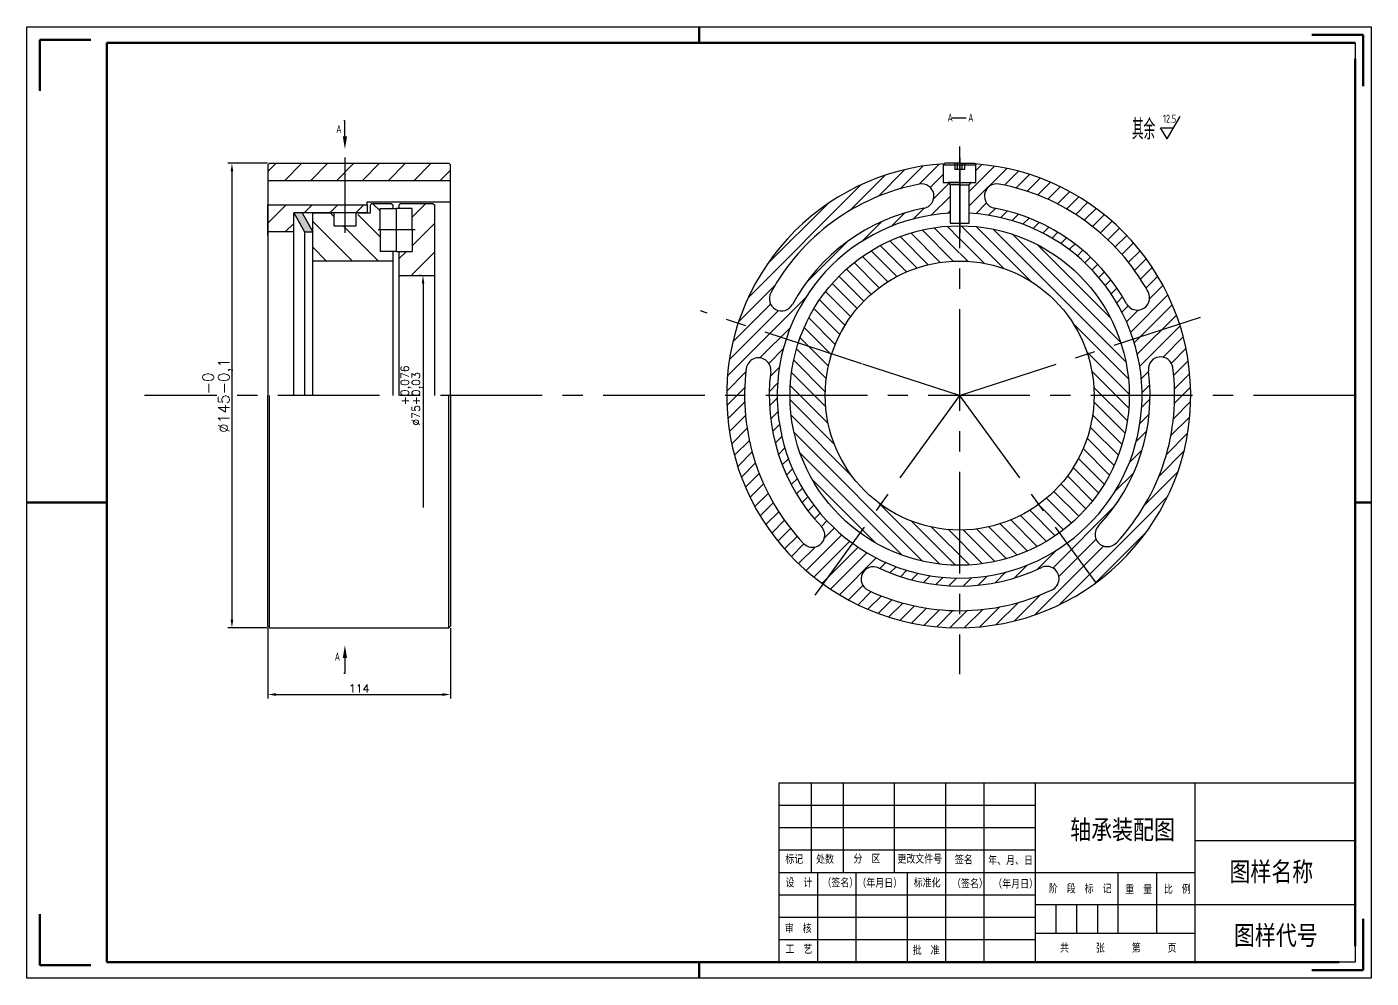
# Model space of a CAD drawing. Header units: millimetres. Extents: x 436 to 5898, y 1945 to 3729.
# Drawn here: x 1330.9 to 1750.9, y 1945.5 to 2242.5 of the extents above; entities that cross this region are included whole.
import ezdxf
from ezdxf import colors
from ezdxf.entities.mleader import LeaderData, LeaderLine
from ezdxf.math import Vec2, Vec3

# ---------------------------------------------------------------- set-up
doc = ezdxf.new("R2010")
doc.units = ezdxf.units.MM
doc.linetypes.add('ACAD_ISO02W100', pattern=[15, 12, -3])
doc.linetypes.add('CENTER', pattern=[50.8, 31.75, -6.35, 6.35, -6.35])
for name, color, linetype, lineweight in [('中心线层', 1, 'CENTER', 25), ('剖面线', 2, 'Continuous', 15), ('总内框线', 7, 'Continuous', 50), ('总外框线', 7, 'Continuous', 30), ('标注层', 3, 'Continuous', 25), ('细线层', 6, 'Continuous', 20), ('虚线层', 4, 'ACAD_ISO02W100', 25)]:
    doc.layers.add(name, color=color, linetype=linetype, lineweight=lineweight)
doc.styles.get("Standard").update_dxf_attribs({"font": 'txt', "bigfont": 'gbcbig.shx'})
doc.styles.add('陈杰（2）', font='gbenor.shx', dxfattribs={"width": 0.8, "bigfont": 'gbcbig.shx'})
doc.dimstyles.new('副本 123', dxfattribs={"dimtxt": 3.5, "dimasz": 2.5, "dimexe": 1.25, "dimexo": 0.625, "dimtad": 1, "dimdec": 1, "dimtxsty": 'Standard', "dimcen": 2.5, "dimadec": 0, "dimazin": 0, "dimtp": -0.145, "dimtm": 0.18, "dimtfac": 1, "dimtdec": 1, "dimtmove": 1, "dimatfit": 3, "dimfxl": 1, "dimarcsym": 0})
doc.dimstyles.new('壳体', dxfattribs={"dimtxt": 2.5, "dimasz": 2.5, "dimexe": 1.25, "dimexo": 0.625, "dimtad": 1, "dimdec": 1, "dimlfac": 2, "dimtxsty": 'Standard', "dimcen": 2.5, "dimadec": 0, "dimazin": 0, "dimtp": -0.145, "dimtm": 0.18, "dimtfac": 1, "dimtdec": 1, "dimtmove": 1, "dimatfit": 3, "dimfxl": 1, "dimarcsym": 0})

# ---------------------------------------------------------------- blocks, each defined once
blk = doc.blocks.new('*U43')
for centre, radius, start, end in [((0.3, 0), 67.18, 102.3091, 152.9586), ((-13.2, 61.88), 3.84, 282.3091, 102.3091), ((0.3, 0), 59.5, 102.3091, 152.9595), ((-56.11, 28.8), 3.84, 152.8284, 332.8284)]:
    blk.add_arc(centre, radius, start, end)
blk = doc.blocks.new('*U44')
at = {"color": 0, "linetype": 'ByBlock', "lineweight": -2, "transparency": 16777216}
for p, rotation in [((4286.19, 2901.32), 288), ((4286.53, 2901.21), 216), ((4286.19, 2900.75), 72), ((4286.53, 2900.86), 144)]:
    blk.add_blockref('*U43', p, dxfattribs=dict(at, rotation=rotation))
blk.add_blockref('*U43', (4285.99, 2901.04), dxfattribs=at)
blk = doc.blocks.new('*D45')
at = {"layer": 'Defpoints', "color": 0, "transparency": 16777216}
for p in [(1406.71, 2199.89), (1394.94, 2054.89), (1406.71, 2054.89)]:
    blk.add_point(p, dxfattribs=at)
at = {"layer": '标注层', "color": 0, "lineweight": -2, "transparency": 16777216}
for p, q in [((1406.08, 2199.89), (1393.69, 2199.89)), ((1394.94, 2197.39), (1394.94, 2057.39)), ((1406.08, 2054.89), (1393.69, 2054.89))]:
    blk.add_line(p, q, dxfattribs=at)
at = {"layer": '标注层', "color": 0, "transparency": 16777216}
for points in [[(1394.53, 2197.39), (1395.36, 2197.39), (1394.94, 2199.89)], [(1394.53, 2057.39), (1395.36, 2057.39), (1394.94, 2054.89)]]:
    blk.add_solid(points, dxfattribs=at)
at = {"layer": '标注层', "color": 0, "transparency": 16777216, "insert": (1389.94, 2127.39), "char_height": 3.5, "attachment_point": 5, "rotation": 90}
blk.add_mtext('%%C145\\S-0^ -0,1;', dxfattribs=at)
blk = doc.blocks.new('*D46')
at = {"layer": 'Defpoints', "color": 0, "transparency": 16777216}
for p in [(1406.21, 2055.39), (1463.21, 2055.39), (1463.21, 2034.03)]:
    blk.add_point(p, dxfattribs=at)
at = {"layer": '标注层', "color": 0, "lineweight": -2, "transparency": 16777216}
for p, q in [((1406.21, 2054.76), (1406.21, 2032.78)), ((1463.21, 2054.76), (1463.21, 2032.78)), ((1408.71, 2034.03), (1460.71, 2034.03))]:
    blk.add_line(p, q, dxfattribs=at)
at = {"layer": '标注层', "color": 0, "transparency": 16777216}
for points in [[(1408.71, 2034.45), (1408.71, 2033.61), (1406.21, 2034.03)], [(1460.71, 2034.45), (1460.71, 2033.61), (1463.21, 2034.03)]]:
    blk.add_solid(points, dxfattribs=at)
at = {"layer": '标注层', "color": 0, "transparency": 16777216, "insert": (1434.71, 2035.91), "char_height": 2.5, "attachment_point": 5}
blk.add_mtext('114', dxfattribs=at)

msp = doc.modelspace()

# ---------------------------------------------------------------- hatches: boundary and pattern name
h = msp.add_hatch()
h.set_pattern_fill('ANSI31', color=2, scale=2)
h.set_pattern_definition([(45, (-2663.9746, -773.6487), (-4.490128, 4.490128), [])])
h.paths.add_polyline_path([(1458.20829, 2186.28754), (1457.10829, 2187.38754), (1447.24579, 2187.38754), (1447.24579, 2185.78754), (1451.24564, 2185.78754), (1451.24564, 2179.08754), (1451.24564, 2172.38754), (1447.24579, 2172.38754), (1447.24579, 2164.88754), (1458.20829, 2164.88754)])
at = {"layer": '剖面线'}
h = msp.add_hatch(dxfattribs=at)
h.set_pattern_fill('ANSI31', color=256, scale=1.8)
h.set_pattern_definition([(45, (-2663.9746, -773.6487), (-4.041115, 4.041115), [])])
h.paths.add_polyline_path([(1414.24564, 2184.38754), (1437.20829, 2184.38754), (1437.20829, 2186.88754), (1406.20829, 2186.88754), (1406.20829, 2178.50528), (1414.24564, 2178.50528)])
h.paths.add_polyline_path([(1463.20829, 2199.88754), (1406.20829, 2199.88754), (1406.20829, 2194.56452), (1463.20829, 2194.56452)])
h = msp.add_hatch(dxfattribs=at)
h.set_pattern_fill('ANSI31', color=2)
h.paths.add_polyline_path([(1664.82365, 2068.8754), (1655.81586, 2081.27357, -0.15838444), (1622.3121, 2070.38754), (1622.3121, 2067.88754, 0.111477198), (1647.87467, 2073.65855, -1.002151665), (1651.17384, 2066.72663, -0.111481209), (1622.3121, 2060.21056), (1622.3121, 2054.88754, 0.158183194)])
h.paths.add_polyline_path([(1596.9868, 2073.5463, 0.110360741), (1622.3121, 2067.88754), (1622.3121, 2070.38754, -0.158412596), (1588.80327, 2081.27725), (1579.58947, 2068.59554, 0.158607836), (1622.3121, 2054.88754), (1622.3121, 2060.21056, -0.110360741), (1593.71921, 2066.59944, -1)])
h.paths.add_polyline_path([(1694.51459, 2127.38754), (1689.48907, 2127.38754, -0.190718952), (1671.28933, 2081.40953, -1), (1665.69221, 2086.66389, 0.190718952), (1681.8121, 2127.38754), (1679.3121, 2127.38754, -0.240078759), (1655.81586, 2081.27357), (1664.82365, 2068.8754, 0.239199347)])
h.paths.add_polyline_path([(1690.99457, 2149.70383), (1676.52232, 2145.00151, -0.078701707), (1679.3121, 2127.38754), (1681.8121, 2127.38754, 0.032490438), (1681.31068, 2135.09582, -1.002151665), (1688.92282, 2136.09143, -0.032494404), (1689.48907, 2127.38754), (1694.51459, 2127.38754, 0.078382085)])
h.paths.add_polyline_path([(1627.10011, 2199.70953), (1627.4221, 2199.38754), (1627.4221, 2193.88754), (1625.76929, 2193.88754, 0.265773208), (1625.6831, 2193.83824), (1625.3259, 2193.23101, 0.133719584), (1625.3121, 2193.18031), (1625.3121, 2184.30854, -0.310427112), (1676.52232, 2145.00151), (1690.99457, 2149.70383, 0.305969423)])
h.paths.add_polyline_path([(1674.44778, 2156.06018, 0.224601141), (1633.21265, 2185.88051, -1.002151665), (1634.61805, 2193.42775, -0.224605303), (1681.17458, 2159.75967, -1)], flags=16)
h.paths.add_polyline_path([(1617.2021, 2199.38754), (1617.56615, 2199.75159, 0.307265785), (1553.12509, 2149.98531), (1568.12305, 2145.06653, -0.310098312), (1619.3121, 2184.30854), (1619.3121, 2193.18031, 0.133719584), (1619.29829, 2193.23101), (1618.94109, 2193.83824, 0.265773208), (1618.8549, 2193.88754), (1617.2021, 2193.88754)])
h.paths.add_polyline_path([(1611.1536, 2185.83186, 0.224601141), (1570.05043, 2155.82991, -1.002151665), (1563.30687, 2159.49874, -0.224605303), (1609.71388, 2193.37262, -1)], flags=16)
h.paths.add_polyline_path([(1553.12509, 2149.98531, 0.079409248), (1549.51337, 2127.38754), (1555.13512, 2127.38754, -0.031386425), (1555.66349, 2135.79644, -1), (1563.28008, 2134.83547, 0.031386425), (1562.8121, 2127.38754), (1565.3121, 2127.38754, -0.079003499), (1568.12305, 2145.06653)])
h.paths.add_polyline_path([(1565.3121, 2127.38754), (1562.8121, 2127.38754, 0.191862198), (1579.11205, 2086.47292, -1.002151665), (1573.53891, 2081.19314, -0.191866305), (1555.13512, 2127.38754), (1549.51337, 2127.38754, 0.240935675), (1579.58947, 2068.59554), (1588.80327, 2081.27725, -0.24004971)])
h = msp.add_hatch(color=5, dxfattribs=at)
h.dxf.hatch_style = 1
h.paths.add_polyline_path([(1416.84952, 2184.38754), (1414.24564, 2184.38754), (1417.64177, 2178.50528), (1420.24564, 2178.50528)])
h = msp.add_hatch(dxfattribs=at)
h.set_pattern_fill('ANSI31', color=2, scale=1.8, angle=90)
h.set_pattern_definition([(135, (-2663.9746, -773.6487), (-4.041115, -4.041115), [])])
h.paths.add_polyline_path([(1426.24564, 2180.38754), (1426.24564, 2184.38754), (1420.24564, 2184.38754), (1420.24564, 2169.38754), (1445.24564, 2169.38754), (1445.24564, 2172.38754), (1441.24564, 2172.38754), (1441.24564, 2179.08754), (1441.24564, 2185.78754), (1445.24564, 2185.78754), (1445.24564, 2187.38754), (1439.34564, 2187.38754), (1438.24564, 2186.28754), (1438.24564, 2184.38754), (1434.24564, 2184.38754), (1434.24564, 2180.38754)])
h = msp.add_hatch(dxfattribs=at)
h.set_pattern_fill('ANSI31', color=2, angle=90)
h.paths.add_polyline_path([(1580.3121, 2127.38754), (1569.3121, 2127.38754, 0.240047518), (1591.15441, 2084.51332), (1597.62005, 2093.41251, -0.240039335)])
h.paths.add_polyline_path([(1597.62005, 2093.41251), (1591.15441, 2084.51332, 0.158414721), (1622.3121, 2074.38754), (1622.3121, 2085.38754, -0.158422651)])
h.paths.add_polyline_path([(1646.99908, 2093.40883, -0.15838444), (1622.3121, 2085.38754), (1622.3121, 2074.38754, 0.15838444), (1653.46471, 2084.50964)])
h.paths.add_polyline_path([(1675.3121, 2127.38754), (1664.3121, 2127.38754, -0.240078759), (1646.99908, 2093.40883), (1653.46471, 2084.50964, 0.240078759)])
h.paths.add_polyline_path([(1672.71809, 2143.76544), (1662.25647, 2140.36625, -0.078701707), (1664.3121, 2127.38754), (1675.3121, 2127.38754, 0.078701707)])
h.paths.add_polyline_path([(1622.43817, 2180.38739), (1622.43817, 2178.05752), (1622.43023, 2169.38737, -0.32414246), (1662.25647, 2140.36625), (1672.71809, 2143.76544, 0.32426236)])
h.paths.add_polyline_path([(1622.3121, 2169.38754), (1622.3121, 2180.38754, 0.324620472), (1571.92386, 2143.82001), (1582.37611, 2140.39206, -0.324741157)])
h.paths.add_polyline_path([(1582.37611, 2140.39206), (1571.92386, 2143.82001, 0.078974064), (1569.3121, 2127.38754), (1580.3121, 2127.38754, -0.078864208)])

# ---------------------------------------------------------------- linework, layer by layer
for p, q in [((1745.87675, 2237.48489), (1745.87675, 2052.48489)), ((1406.70829, 2199.88754), (1406.20829, 2199.38754)), ((1406.20829, 2199.38754), (1406.20829, 2127.38754)), ((1406.70829, 2199.88754), (1462.70829, 2199.88754)), ((1462.70829, 2199.88754), (1463.20829, 2199.38754)), ((1463.20829, 2127.38754), (1463.20829, 2199.38754)), ((1617.7021, 2199.88754), (1617.2021, 2199.38754)), ((1617.2021, 2199.38754), (1617.2021, 2193.88754)), ((1617.2021, 2199.38754), (1627.4221, 2199.38754)), ((1622.3121, 2199.88754), (1617.7021, 2199.88754)), ((1622.3121, 2199.88754), (1626.9221, 2199.88754)), ((1626.9221, 2199.88754), (1627.4221, 2199.38754)), ((1627.4221, 2193.88754), (1627.4221, 2199.38754)), ((1406.20829, 2194.56452), (1463.20829, 2194.56452)), ((1617.2021, 2193.88754), (1625.76929, 2193.88754)), ((1622.3121, 2193.88754), (1618.9121, 2193.88754)), ((1618.94109, 2193.83824), (1619.29829, 2193.23101)), ((1622.3121, 2193.20754), (1619.3121, 2193.20754)), ((1619.3121, 2193.18031), (1619.3121, 2181.20754)), ((1622.3121, 2193.88754), (1625.76929, 2193.88754)), ((1622.3121, 2193.20754), (1625.3121, 2193.20754)), ((1625.3121, 2181.20754), (1625.3121, 2193.18031)), ((1625.6831, 2193.83824), (1625.3259, 2193.23101)), ((1625.76929, 2193.88754), (1627.4221, 2193.88754)), ((1406.20829, 2177.38754), (1406.20829, 2186.88754)), ((1406.20829, 2186.88754), (1437.20829, 2186.88754)), ((1437.20829, 2184.38754), (1414.24564, 2184.38754)), ((1414.24564, 2127.38754), (1414.24564, 2184.38754)), ((1414.24564, 2184.38754), (1417.64177, 2178.50528)), ((1420.24564, 2184.38754), (1414.24564, 2184.38754)), ((1416.84952, 2184.38754), (1420.24564, 2178.50528)), ((1420.24564, 2127.38754), (1420.24564, 2184.38754)), ((1420.24564, 2168.88754), (1420.24564, 2184.38754)), ((1420.24564, 2184.38754), (1426.24564, 2184.38754)), ((1437.20829, 2184.38754), (1420.24564, 2184.38754)), ((1426.74564, 2184.38754), (1426.74564, 2180.38754)), ((1433.74564, 2180.38754), (1433.74564, 2184.38754)), ((1434.24564, 2184.38754), (1438.24564, 2184.38754)), ((1437.20829, 2186.88754), (1437.20829, 2187.88754)), ((1437.20829, 2187.88754), (1463.20829, 2187.88754)), ((1437.20829, 2186.88754), (1437.20829, 2184.38754)), ((1438.74564, 2187.38754), (1438.24564, 2186.88754)), ((1438.24564, 2184.38754), (1438.24564, 2186.88754)), ((1438.74564, 2187.38754), (1444.74564, 2187.38754)), ((1441.24564, 2179.08754), (1441.24564, 2185.78754)), ((1441.24564, 2185.78754), (1446.24564, 2185.78754)), ((1444.74564, 2187.38754), (1445.24564, 2186.88754)), ((1445.24564, 2186.88754), (1445.24564, 2185.78754)), ((1446.24564, 2185.78754), (1446.24564, 2172.38754)), ((1446.24564, 2185.78754), (1446.24564, 2172.38754)), ((1446.24564, 2185.78754), (1446.24564, 2172.38754)), ((1451.24564, 2185.78754), (1446.24564, 2185.78754)), ((1447.74579, 2187.38754), (1447.24579, 2186.88754)), ((1447.24579, 2185.78754), (1447.24579, 2186.88754)), ((1447.74579, 2187.38754), (1457.70829, 2187.38754)), ((1451.24564, 2179.08754), (1451.24564, 2185.78754)), ((1457.70829, 2187.38754), (1458.20829, 2186.88754)), ((1458.20829, 2186.88754), (1458.20829, 2127.38754)), ((1426.74564, 2180.38754), (1433.74564, 2180.38754)), ((1619.3121, 2181.20754), (1625.3121, 2181.20754)), ((1414.24564, 2178.50528), (1406.20829, 2178.50528)), ((1417.64177, 2178.50528), (1420.24564, 2178.50528)), ((1417.64177, 2178.50528), (1417.64177, 2127.38754)), ((1441.24564, 2179.08754), (1441.24564, 2172.38754)), ((1451.24564, 2179.08754), (1451.24564, 2172.38754)), ((1446.24564, 2172.38754), (1441.24564, 2172.38754)), ((1446.24564, 2172.38754), (1445.24564, 2172.38754)), ((1445.24564, 2172.38754), (1445.24564, 2127.38754)), ((1446.24564, 2172.38754), (1451.24564, 2172.38754)), ((1447.24579, 2127.38754), (1447.24579, 2172.38754)), ((1445.24564, 2169.38754), (1420.24564, 2169.38754)), ((1447.24579, 2164.88754), (1458.20829, 2164.88754)), ((1406.20829, 2055.38754), (1406.20829, 2127.38754)), ((1406.70829, 2054.88754), (1406.70829, 2127.38754)), ((1462.70829, 2054.88754), (1462.70829, 2127.38754)), ((1463.20829, 2127.38754), (1463.20829, 2055.38754)), ((1406.20829, 2055.38754), (1406.70829, 2054.88754)), ((1406.70829, 2054.88754), (1462.70829, 2054.88754)), ((1462.70829, 2054.88754), (1463.20829, 2055.38754)), ((1565.87675, 2006.48489), (1745.87675, 2006.48489)), ((1565.87675, 1950.48489), (1565.87675, 2006.48489)), ((1575.87675, 2006.48489), (1575.87675, 1978.48489)), ((1585.87675, 2006.48489), (1585.87675, 1978.48489)), ((1601.87675, 2006.48489), (1601.87675, 1978.48489)), ((1617.87675, 2006.48489), (1617.87675, 1978.48489)), ((1629.87675, 2006.48489), (1629.87675, 1950.48489)), ((1645.87675, 2006.48489), (1645.87675, 1950.48489)), ((1695.87675, 1950.48489), (1695.87675, 2006.48489)), ((1745.87675, 2006.48489), (1745.87675, 1950.48489)), ((1565.87675, 1999.48489), (1645.87675, 1999.48489)), ((1565.87675, 1992.48489), (1645.87675, 1992.48489)), ((1695.87675, 1988.48489), (1745.87675, 1988.48489)), ((1565.87675, 1985.48489), (1645.87675, 1985.48489)), ((1565.87675, 1978.48489), (1695.87675, 1978.48489)), ((1577.87675, 1978.48489), (1577.87675, 1950.48489)), ((1589.87675, 1978.48489), (1589.87675, 1950.48489)), ((1605.87675, 1978.48489), (1605.87675, 1950.48489)), ((1617.87675, 1978.48489), (1617.87675, 1950.48489)), ((1671.87675, 1959.48489), (1671.87675, 1978.48489)), ((1683.87675, 1959.48489), (1683.87675, 1978.48489)), ((1565.87675, 1971.48489), (1645.87675, 1971.48489)), ((1645.87675, 1968.48489), (1695.87675, 1968.48489)), ((1652.37675, 1968.48489), (1652.37675, 1959.48489)), ((1658.87675, 1968.48489), (1658.87675, 1959.48489)), ((1665.37675, 1968.48489), (1665.37675, 1959.48489)), ((1695.87675, 1968.48489), (1745.87675, 1968.48489)), ((1565.87675, 1964.48489), (1645.87675, 1964.48489)), ((1565.87675, 1957.48489), (1645.87675, 1957.48489)), ((1645.87675, 1959.48489), (1695.87675, 1959.48489)), ((1745.87675, 1950.48489), (1565.87675, 1950.48489))]:
    msp.add_line(p, q)
for radius in [53, 42]:
    msp.add_circle((1622.3121, 2127.38754), radius)
for centre, radius, start, end in [((1622.01398, 2127.38754), 72.50061, 93.5172432, 85.9772322), ((1618.8549, 2193.78754), 0.1, 30.4655449, 90), ((1619.2121, 2193.18031), 0.1, 0, 30.4655449), ((1625.4121, 2193.18031), 0.1, 149.5344551, 180), ((1625.76929, 2193.78754), 0.1, 90, 149.5344551), ((1622.3121, 2127.38754), 57, 93.0169613, 86.9830387)]:
    msp.add_arc(centre, radius, start, end)
at = {"layer": '中心线层'}
for p, q in [((1622.3121, 2205.12266), (1622.3121, 2040.3694)), ((1430.24564, 2201.67827), (1430.24564, 2178.1565)), ((1452.19034, 2179.08754), (1440.67201, 2179.08754)), ((1591.75055, 2137.31759), (1541.39705, 2153.83167)), ((1622.3121, 2127.38754), (1697.56094, 2151.83737)), ((1622.3121, 2127.38754), (1591.75055, 2137.31759)), ((1745.87675, 2127.38754), (1367.62908, 2127.38754)), ((1622.31191, 2127.39794), (1577.03806, 2065.08382)), ((1622.3121, 2127.38754), (1664.81878, 2068.88211))]:
    msp.add_line(p, q, dxfattribs=at)
at = {"layer": '剖面线'}
for p, q in [((1608.80922, 2189.26998), (1608.80922, 2189.26998)), ((1608.80922, 2189.26998), (1608.80922, 2189.26998)), ((1608.80922, 2189.26998), (1608.80922, 2189.26998)), ((1426.2192, 2183.84314), (1426.74564, 2183.31611))]:
    msp.add_line(p, q, dxfattribs=at)
at = {"layer": '总内框线'}
for p, q in [((1540.87675, 2237.48489), (1540.87675, 2242.48489)), ((1748.37675, 2239.98489), (1732.37675, 2239.98489)), ((1748.37675, 2239.98489), (1748.37675, 2223.98489)), ((1334.87675, 2238.48489), (1334.87675, 2222.48489)), ((1334.87675, 2238.48489), (1350.87675, 2238.48489)), ((1355.87675, 1950.48489), (1355.87675, 2237.48489)), ((1355.87675, 2237.48489), (1745.87675, 2237.48489)), ((1745.87675, 2232.48489), (1745.87675, 1955.48489)), ((1330.87675, 2093.98489), (1355.87675, 2093.98489)), ((1745.87675, 2093.98489), (1750.87675, 2093.98489)), ((1334.87675, 1949.48489), (1334.87675, 1965.48489)), ((1748.37675, 1947.98489), (1748.37675, 1963.98489)), ((1334.87675, 1949.48489), (1350.87675, 1949.48489)), ((1740.87675, 1950.48489), (1355.87675, 1950.48489)), ((1540.87675, 1945.48489), (1540.87675, 1950.48489)), ((1748.37675, 1947.98489), (1732.37675, 1947.98489))]:
    msp.add_line(p, q, dxfattribs=at)
at = {"layer": '总外框线'}
for p, q in [((1330.87675, 1945.48489), (1330.87675, 2242.48489)), ((1330.87675, 2242.48489), (1750.87675, 2242.48489)), ((1750.87675, 2242.48489), (1750.87675, 1945.48489)), ((1750.87675, 1945.48489), (1330.87675, 1945.48489))]:
    msp.add_line(p, q, dxfattribs=at)
at = {"layer": '标注层'}
for p, q in [((1620.02787, 2214.10751), (1624.36703, 2214.10751)), ((1687.12247, 2207.48961), (1691.16997, 2214.48961)), ((1687.12247, 2207.48961), (1685.09872, 2210.98961)), ((1685.09872, 2210.98961), (1689.14622, 2210.98961)), ((1454.02972, 2164.88754), (1453.40472, 2164.88754)), ((1454.65472, 2162.38754), (1454.65472, 2092.38754))]:
    msp.add_line(p, q, dxfattribs=at)
msp.add_solid([(1454.23806, 2162.38754), (1455.07139, 2162.38754), (1454.65472, 2164.88754)], dxfattribs=at)
at = {"layer": '细线层'}
msp.add_line((1622.43817, 2201.57929), (1622.43817, 2178.05752), dxfattribs=at)
at = {"layer": '虚线层'}
for p, q in [((1620.83343, 2199.88754), (1620.83343, 2197.93722)), ((1621.58044, 2199.88754), (1621.58044, 2198.00208)), ((1623.04375, 2199.88754), (1623.04375, 2198.00208)), ((1623.79076, 2199.88754), (1623.79076, 2197.93722)), ((1622.3121, 2127.38754), (1622.01398, 2127.38754))]:
    msp.add_line(p, q, dxfattribs=at)
for centre, start, end in [((1621.94627, 2189.45417), 87.5493916, 97.4735765), ((1622.67792, 2189.45417), 82.5264235, 92.4506084)]:
    msp.add_arc(centre, 8.55573, start, end, dxfattribs=at)

# ---------------------------------------------------------------- block references
at = {"rotation": 358.5}
msp.add_blockref('*U44', (-2738.44606, -660.45265), dxfattribs=at)

# ---------------------------------------------------------------- texts
at = {"width": 93.0192856, "attachment_point": 1, "style": '陈杰（2）'}
for s, insert, char_height in [('{\\fSimSun|b0|i0|c134|p2;轴承装配图}', (1656.8441, 1994.8467), 6), ('{\\fSimSun|b0|i0|c134|p2;标记}', (1567.83157, 1983.92541), 2.5), ('{\\fSimSun|b0|i0|c134|p2;处数}', (1577.45271, 1983.94031), 2.5), ('{\\fSimSun|b0|i0|c134|p2;分\u3000区}', (1589.11367, 1984.06448), 2.5), ('{\\fSimSun|b0|i0|c134|p2;更改文件号}', (1602.84843, 1984.00985), 2.5), ('{\\fSimSun|b0|i0|c134|p2;签名}', (1620.83282, 1983.75159), 2.5), ('{\\fSimSun|b0|i0|c134|p2;年、月、日}', (1631.22739, 1983.5579), 2.5), ('{\\fSimSun|b0|i0|c134|p2;图样名称}', (1706.60714, 1981.7203), 6), ('{\\fSimSun|b0|i0|c134|p2;设\u3000计}', (1567.89107, 1976.58496), 2.5), ('{\\fSimSun|b0|i0|c134|p2;（签名）}', (1579.43303, 1976.58496), 2.5), ('{\\fSimSun|b0|i0|c134|p2;\u3000（年月日）}', (1587.55831, 1976.47073), 2.5), ('{\\fSimSun|b0|i0|c134|p2;标准化}', (1607.96498, 1976.57006), 2.5), ('{\\fSimSun|b0|i0|c134|p2;（签名）}', (1619.9319, 1976.32174), 2.5), ('{\\fSimSun|b0|i0|c134|p2;（年月日）}', (1632.79975, 1976.22241), 2.5), ('{\\fSimSun|b0|i0|c134|p2;阶\u3000段\u3000标\u3000记}', (1650.18069, 1974.73743), 2.5), ('{\\fSimSun|b0|i0|c134|p2;重\u3000量}', (1674.06355, 1974.50897), 2.5), ('{\\fSimSun|b0|i0|c134|p2;比\u3000例}', (1686.11547, 1974.5785), 2.5), ('{\\fSimSun|b0|i0|c134|p2;审\u3000核}', (1567.68709, 1962.31627), 2.5), ('{\\fSimSun|b0|i0|c134|p2;图样代号}', (1708.00951, 1961.84445), 6), ('{\\fSimSun|b0|i0|c134|p2;工\u3000艺}', (1567.89107, 1955.83004), 2.5), ('{\\fSimSun|b0|i0|c134|p2;批\u3000准}', (1607.659, 1955.51219), 2.5), ('{\\fSimSun|b0|i0|c134|p2;共\u3000\u3000\u3000张\u3000\u3000\u3000第\u3000\u3000\u3000页}', (1653.67388, 1956.21246), 2.5)]:
    msp.add_mtext(s, dxfattribs=dict(at, insert=insert, char_height=char_height))
at = {"layer": '标注层', "char_height": 2.5, "attachment_point": 1, "style": '陈杰（2）'}
for s, width, insert in [('A', 6.3818089, (1618.52491, 2215.43194)), ('A', 6.3818089, (1624.9835, 2215.43194)), ('12.5', 12.1429296, (1685.87919, 2215.09043)), ('A', 6.3818089, (1427.51485, 2211.87235)), ('A', 6.3818089, (1427.05112, 2047.11853))]:
    msp.add_mtext_dynamic_manual_height_columns(s, width=width, gutter_width=99.96479, heights=[0], dxfattribs=dict(at, insert=insert))
at = {"layer": '标注层', "insert": (1676.1473, 2213.65463), "char_height": 6.3335, "width": 11.0974874, "attachment_point": 1, "style": '陈杰（2）'}
msp.add_mtext('其余', dxfattribs=at)
at = {"layer": '标注层', "insert": (1450.69639, 2127.38754), "char_height": 2.5, "attachment_point": 5, "rotation": 90}
msp.add_mtext('%%C75\\S+0,076^ +0,03;', dxfattribs=at)

# ---------------------------------------------------------------- dimensions: what is measured, and where the dimension line sits
at = {"layer": '标注层'}
dim = msp.add_linear_dim(base=(1394.94438, 2054.88754), p1=(1406.70829, 2199.88754), p2=(1406.70829, 2054.88754), angle=90, text='%%C<>', dimstyle='副本 123', override={"dimgap": 0.625, "dimtol": 1, "dimlim": 0, "dimtp": -0.043, "dimtm": 0.083}, dxfattribs=at)
dim.commit()
dim.dimension.update_dxf_attribs({"geometry": '*D45', "text_midpoint": (1389.94438, 2127.38754)})
dim = msp.add_linear_dim(base=(1463.20829, 2034.03124), p1=(1406.20829, 2055.38754), p2=(1463.20829, 2055.38754), dimstyle='壳体', dxfattribs=at)
dim.commit()
dim.dimension.update_dxf_attribs({"geometry": '*D46', "text_midpoint": (1434.70829, 2035.90624)})

# ---------------------------------------------------------------- leaders
ml = msp.add_multileader_mtext('Standard', dxfattribs=at)
ml.set_content('', color=256)
ml.set_leader_properties()
ml.build(insert=Vec2(0, 0))
ml.multileader.update_dxf_attribs({"text_right_attachment_type": 6, "dogleg_length": 0.36})
ctx = ml.context
ctx.base_point, ctx.plane_origin, ctx.plane_x_axis, ctx.plane_y_axis = Vec3(1429.88564, 2213.12656), Vec3(1430.24564, 2204.28629), Vec3(-1, 0), Vec3(0, -1)
ctx.right_attachment = 6
notes = []
notes.append((ctx, [(0, (1, 1, 0), (1430.24564, 2213.12656), (-1, 0), 0.36, [(0, [(1430.24564, 2204.28629)], 0, [])])]))
ctx.mtext.insert, ctx.mtext.text_direction, ctx.mtext.rotation, ctx.mtext.flow_direction = Vec3(1427.88564, 2211.12656), Vec3(-1, 0), 3.141592654, 5
ml = msp.add_multileader_mtext('Standard', dxfattribs=at)
ml.set_content('', color=256)
ml.set_leader_properties()
ml.build(insert=Vec2(0, 0))
ml.multileader.update_dxf_attribs({"text_right_attachment_type": 6, "dogleg_length": 0.36})
ctx = ml.context
ctx.base_point, ctx.plane_origin, ctx.plane_x_axis, ctx.plane_y_axis = Vec3(1429.88564, 2040.62392), Vec3(1430.24564, 2049.46418), Vec3(-1, 0), Vec3(0, -1)
ctx.right_attachment = 6
notes.append((ctx, [(0, (1, 1, 0), (1430.24564, 2040.62392), (-1, 0), 0.36, [(0, [(1430.24564, 2049.46418)], 0, [])])]))
ctx.mtext.insert, ctx.mtext.text_direction, ctx.mtext.rotation, ctx.mtext.flow_direction = Vec3(1427.88564, 2038.62392), Vec3(-1, 0), 3.141592654, 5
for ctx, leaders in notes:
    for number, flags, end, landing, length, lines in leaders:
        leader = LeaderData()
        leader.index, (leader.has_last_leader_line, leader.has_dogleg_vector, leader.attachment_direction) = number, flags
        leader.last_leader_point, leader.dogleg_vector, leader.dogleg_length = Vec3(end), Vec3(landing), length
        for number, points, colour, breaks in lines:
            line = LeaderLine()
            line.index, line.vertices, line.color, line.breaks = number, Vec3.list(points), colors.encode_raw_color(colour), breaks
            leader.lines.append(line)
        ctx.leaders.append(leader)

doc.saveas('drawing.dxf')
